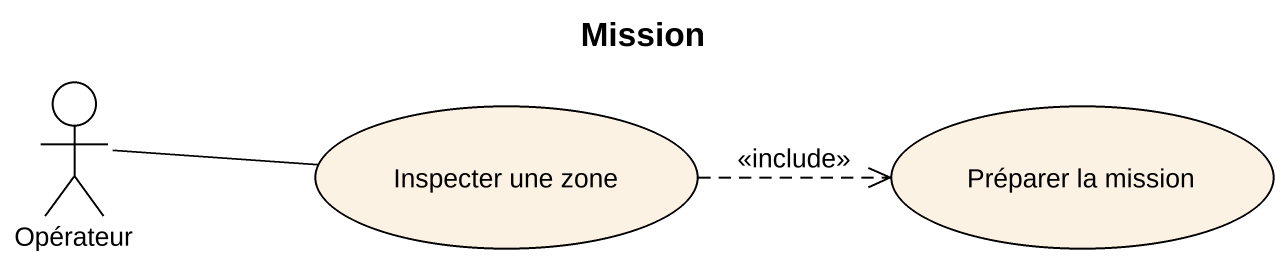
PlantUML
@startuml
title Mission
actor Opérateur
usecase "Inspecter une zone" as Inspecter_une_zone
usecase "Préparer la mission" as Préparer_la_mission
Opérateur -right- Inspecter_une_zone
Inspecter_une_zone .right.> Préparer_la_mission : <<include>>
@enduml
